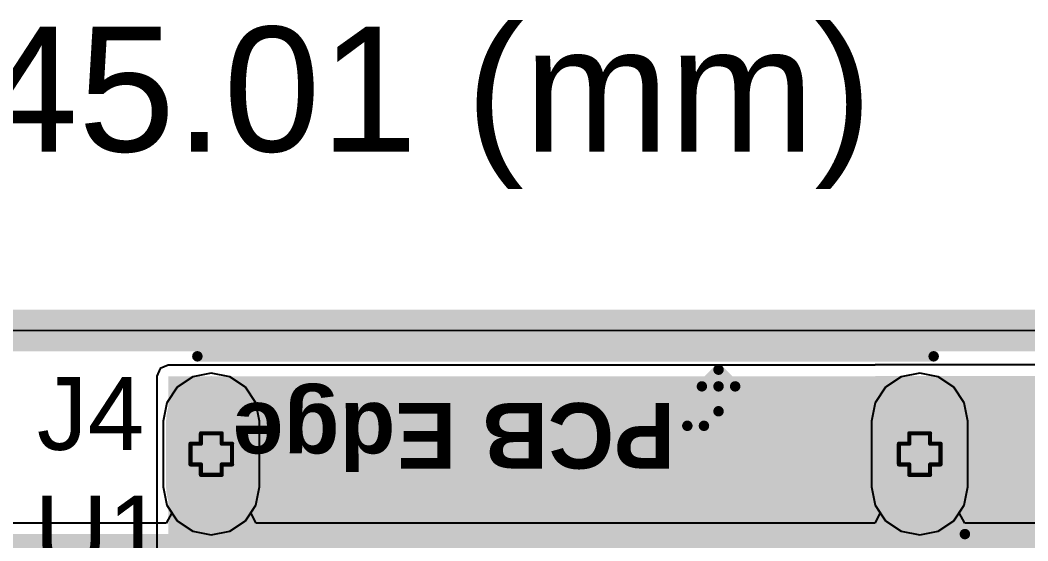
# Model space of a CAD drawing. Header units: inches. Extents: x -4 to 389, y 0 to 108.
# Drawn here: x 15.85 to 28.15, y 47.36 to 53.73 of the extents above; entities that cross this region are included whole.
import ezdxf

# ---------------------------------------------------------------- set-up
doc = ezdxf.new("R2010")
doc.units = ezdxf.units.IN
for name, color, linetype in [('Board Outline', 76, 'Continuous'), ('Bottom Layer', 5, 'Continuous'), ('Bottom Solder', 6, 'Continuous'), ('Dimension', 6, 'Continuous'), ('Drill Drawing', 1, 'Continuous'), ('Multi-Layer', 9, 'Continuous'), ('Pad Holes', 156, 'Continuous'), ('Signal_1', 16, 'Continuous'), ('Signal_2', 76, 'Continuous'), ('Top Layer', 1, 'Continuous'), ('Top Overlay', 2, 'Continuous'), ('Top Solder', 216, 'Continuous')]:
    doc.layers.add(name, color=color, linetype=linetype)
doc.styles.add('Arial', font='', dxfattribs={"height": 0.2})
doc.styles.add('Arial_Bold', font='', dxfattribs={"height": 0.2})
doc.styles.get('Arial').set_extended_font_data('Arial')
doc.styles.get('Arial_Bold').set_extended_font_data('Arial', bold=True)

msp = doc.modelspace()

# ---------------------------------------------------------------- hatches: boundary and pattern name
at = {"layer": 'Bottom Layer'}
h = msp.add_hatch(color=5, dxfattribs=at)
edge = h.paths.add_edge_path()
edge.add_arc((18.179, 48.825), 0.45, 0, 180)
edge.add_line((17.729, 48.825), (17.729, 48.025))
edge.add_arc((18.179, 48.025), 0.45, 180, 360)
edge.add_line((18.629, 48.025), (18.629, 48.825))
h = msp.add_hatch(color=5, dxfattribs=at)
edge = h.paths.add_edge_path()
edge.add_arc((26.829, 48.825), 0.45, 0, 180)
edge.add_line((26.379, 48.825), (26.379, 48.025))
edge.add_arc((26.829, 48.025), 0.45, 180, 360)
edge.add_line((27.279, 48.025), (27.279, 48.825))
at = {"layer": 'Bottom Solder'}
h = msp.add_hatch(color=6, dxfattribs=at)
edge = h.paths.add_edge_path()
edge.add_arc((18.179, 48.825), 0.552, 0, 180)
edge.add_line((17.628, 48.825), (17.628, 48.025))
edge.add_arc((18.179, 48.025), 0.552, 180, 360)
edge.add_line((18.731, 48.025), (18.731, 48.825))
h = msp.add_hatch(color=6, dxfattribs=at)
edge = h.paths.add_edge_path()
edge.add_arc((26.829, 48.825), 0.552, 0, 180)
edge.add_line((26.278, 48.825), (26.278, 48.025))
edge.add_arc((26.829, 48.025), 0.552, 180, 360)
edge.add_line((27.381, 48.025), (27.381, 48.825))
at = {"layer": 'Multi-Layer'}
h = msp.add_hatch(color=9, dxfattribs=at)
edge = h.paths.add_edge_path()
edge.add_arc((18.179, 48.825), 0.45, 0, 180)
edge.add_line((17.729, 48.825), (17.729, 48.025))
edge.add_arc((18.179, 48.025), 0.45, 180, 360)
edge.add_line((18.629, 48.025), (18.629, 48.825))
h = msp.add_hatch(color=9, dxfattribs=at)
edge = h.paths.add_edge_path()
edge.add_arc((26.829, 48.825), 0.45, 0, 180)
edge.add_line((26.379, 48.825), (26.379, 48.025))
edge.add_arc((26.829, 48.025), 0.45, 180, 360)
edge.add_line((27.279, 48.025), (27.279, 48.825))
at = {"layer": 'Pad Holes'}
h = msp.add_hatch(color=7, dxfattribs=at)
edge = h.paths.add_edge_path()
edge.add_arc((18.179, 48.825), 0.3, 0, 180)
edge.add_line((17.879, 48.825), (17.879, 48.025))
edge.add_arc((18.179, 48.025), 0.3, 180, 360)
edge.add_line((18.479, 48.025), (18.479, 48.825))
h = msp.add_hatch(color=7, dxfattribs=at)
edge = h.paths.add_edge_path()
edge.add_arc((26.829, 48.825), 0.3, 0, 180)
edge.add_line((26.529, 48.825), (26.529, 48.025))
edge.add_arc((26.829, 48.025), 0.3, 180, 360)
edge.add_line((27.129, 48.025), (27.129, 48.825))
at = {"layer": 'Signal_1'}
h = msp.add_hatch(color=16, dxfattribs=at)
edge = h.paths.add_edge_path()
edge.add_arc((18.179, 48.825), 0.45, 0, 180)
edge.add_line((17.729, 48.825), (17.729, 48.025))
edge.add_arc((18.179, 48.025), 0.45, 180, 360)
edge.add_line((18.629, 48.025), (18.629, 48.825))
h = msp.add_hatch(color=16, dxfattribs=at)
edge = h.paths.add_edge_path()
edge.add_arc((26.829, 48.825), 0.45, 0, 180)
edge.add_line((26.379, 48.825), (26.379, 48.025))
edge.add_arc((26.829, 48.025), 0.45, 180, 360)
edge.add_line((27.279, 48.025), (27.279, 48.825))
at = {"layer": 'Signal_2'}
h = msp.add_hatch(color=76, dxfattribs=at)
edge = h.paths.add_edge_path()
edge.add_arc((18.179, 48.825), 0.45, 0, 180)
edge.add_line((17.729, 48.825), (17.729, 48.025))
edge.add_arc((18.179, 48.025), 0.45, 180, 360)
edge.add_line((18.629, 48.025), (18.629, 48.825))
h = msp.add_hatch(color=76, dxfattribs=at)
edge = h.paths.add_edge_path()
edge.add_arc((26.829, 48.825), 0.45, 0, 180)
edge.add_line((26.379, 48.825), (26.379, 48.025))
edge.add_arc((26.829, 48.025), 0.45, 180, 360)
edge.add_line((27.279, 48.025), (27.279, 48.825))
at = {"layer": 'Top Layer'}
for points in [[(27.381, 47.269), (27.381, 49.375), (17.653, 49.375), (17.653, 47.269)], [(26.289, 43.231), (29.185, 43.231), (29.185, 49.378), (26.289, 49.378)], [(18.745, 48.199), (17.653, 48.199), (17.653, 43.231), (18.745, 43.231)]]:
    msp.add_hatch(color=1, dxfattribs=at).paths.add_polyline_path(points)
h = msp.add_hatch(color=1, dxfattribs=at)
edge = h.paths.add_edge_path()
edge.add_arc((18.179, 48.825), 0.45, 0, 180)
edge.add_line((17.729, 48.825), (17.729, 48.025))
edge.add_arc((18.179, 48.025), 0.45, 180, 360)
edge.add_line((18.629, 48.025), (18.629, 48.825))
h = msp.add_hatch(color=1, dxfattribs=at)
edge = h.paths.add_edge_path()
edge.add_arc((26.829, 48.825), 0.45, 0, 180)
edge.add_line((26.379, 48.825), (26.379, 48.025))
edge.add_arc((26.829, 48.025), 0.45, 180, 360)
edge.add_line((27.279, 48.025), (27.279, 48.825))
at = {"layer": 'Top Solder'}
h = msp.add_hatch(color=216, dxfattribs=at)
edge = h.paths.add_edge_path()
edge.add_arc((18.179, 48.825), 0.552, 0, 180)
edge.add_line((17.628, 48.825), (17.628, 48.025))
edge.add_arc((18.179, 48.025), 0.552, 180, 360)
edge.add_line((18.731, 48.025), (18.731, 48.825))
h = msp.add_hatch(color=216, dxfattribs=at)
edge = h.paths.add_edge_path()
edge.add_arc((26.829, 48.825), 0.552, 0, 180)
edge.add_line((26.278, 48.825), (26.278, 48.025))
edge.add_arc((26.829, 48.025), 0.552, 180, 360)
edge.add_line((27.381, 48.025), (27.381, 48.825))
msp.add_hatch(color=216, dxfattribs=at).paths.add_polyline_path([(29.108, 45.466), (27.381, 45.466), (27.381, 47.447), (29.108, 47.447)])

# ---------------------------------------------------------------- linework, layer by layer
at = {"layer": 'Board Outline'}
msp.add_lwpolyline([(0, 49.936, 0.508, 0.508, 0), (45.009, 49.936, 0.508, 0.508, 0)], format="xyseb", dxfattribs=at)
at = {"layer": 'Bottom Layer'}
for p, q in [((0.09, 49.942), (45.009, 49.93)), ((17.954, 49.369), (17.763, 49.241)), ((18.179, 49.414), (17.954, 49.369)), ((18.405, 49.369), (18.179, 49.414)), ((18.595, 49.241), (18.405, 49.369)), ((26.604, 49.369), (26.413, 49.241)), ((26.829, 49.414), (26.604, 49.369)), ((27.055, 49.369), (26.829, 49.414)), ((27.245, 49.241), (27.055, 49.369)), ((17.763, 49.241), (17.636, 49.05)), ((18.723, 49.05), (18.595, 49.241)), ((26.413, 49.241), (26.286, 49.05)), ((27.373, 49.05), (27.245, 49.241)), ((17.636, 49.05), (17.591, 48.825)), ((18.768, 48.825), (18.723, 49.05)), ((26.286, 49.05), (26.241, 48.825)), ((27.418, 48.825), (27.373, 49.05)), ((17.591, 48.825), (17.591, 48.025)), ((18.768, 48.025), (18.768, 48.825)), ((26.241, 48.825), (26.241, 48.025)), ((27.418, 48.025), (27.418, 48.825)), ((17.591, 48.025), (17.636, 47.8)), ((18.723, 47.8), (18.768, 48.025)), ((26.241, 48.025), (26.286, 47.8)), ((27.373, 47.8), (27.418, 48.025)), ((17.636, 47.8), (17.698, 47.707)), ((18.661, 47.707), (18.723, 47.8)), ((26.286, 47.8), (26.348, 47.707)), ((27.311, 47.707), (27.373, 47.8)), ((17.698, 47.707), (17.63, 47.58)), ((18.729, 47.58), (18.661, 47.707)), ((26.348, 47.707), (26.28, 47.58)), ((27.379, 47.58), (27.311, 47.707)), ((17.63, 47.58), (12.676, 47.58)), ((26.28, 47.58), (18.729, 47.58)), ((32.633, 47.58), (27.379, 47.58))]:
    msp.add_line(p, q, dxfattribs=at)
msp.add_lwpolyline([(12.676, 47.321, 0.254, 0.254, 0), (32.74, 47.321, 0.254, 0.254, 0)], format="xyseb", dxfattribs=at)
at = {"layer": 'Drill Drawing'}
for points in [[(18.052, 48.552, 0.0508, 0.0508, 0), (18.052, 48.679, 0.0508, 0.0508, 0)], [(18.052, 48.679, 0.0508, 0.0508, 0), (18.306, 48.679, 0.0508, 0.0508, 0)], [(18.306, 48.552, 0.0508, 0.0508, 0), (18.306, 48.679, 0.0508, 0.0508, 0)], [(26.702, 48.552, 0.0508, 0.0508, 0), (26.702, 48.679, 0.0508, 0.0508, 0)], [(26.702, 48.679, 0.0508, 0.0508, 0), (26.956, 48.679, 0.0508, 0.0508, 0)], [(26.956, 48.552, 0.0508, 0.0508, 0), (26.956, 48.679, 0.0508, 0.0508, 0)], [(17.925, 48.298, 0.0508, 0.0508, 0), (17.925, 48.552, 0.0508, 0.0508, 0)], [(17.925, 48.552, 0.0508, 0.0508, 0), (18.052, 48.552, 0.0508, 0.0508, 0)], [(18.306, 48.552, 0.0508, 0.0508, 0), (18.433, 48.552, 0.0508, 0.0508, 0)], [(18.433, 48.298, 0.0508, 0.0508, 0), (18.433, 48.552, 0.0508, 0.0508, 0)], [(26.575, 48.298, 0.0508, 0.0508, 0), (26.575, 48.552, 0.0508, 0.0508, 0)], [(26.575, 48.552, 0.0508, 0.0508, 0), (26.702, 48.552, 0.0508, 0.0508, 0)], [(26.956, 48.552, 0.0508, 0.0508, 0), (27.083, 48.552, 0.0508, 0.0508, 0)], [(27.083, 48.298, 0.0508, 0.0508, 0), (27.083, 48.552, 0.0508, 0.0508, 0)], [(17.925, 48.298, 0.0508, 0.0508, 0), (18.052, 48.298, 0.0508, 0.0508, 0)], [(18.052, 48.171, 0.0508, 0.0508, 0), (18.052, 48.298, 0.0508, 0.0508, 0)], [(18.306, 48.298, 0.0508, 0.0508, 0), (18.433, 48.298, 0.0508, 0.0508, 0)], [(18.306, 48.171, 0.0508, 0.0508, 0), (18.306, 48.298, 0.0508, 0.0508, 0)], [(26.575, 48.298, 0.0508, 0.0508, 0), (26.702, 48.298, 0.0508, 0.0508, 0)], [(26.702, 48.171, 0.0508, 0.0508, 0), (26.702, 48.298, 0.0508, 0.0508, 0)], [(26.956, 48.298, 0.0508, 0.0508, 0), (27.083, 48.298, 0.0508, 0.0508, 0)], [(26.956, 48.171, 0.0508, 0.0508, 0), (26.956, 48.298, 0.0508, 0.0508, 0)], [(18.052, 48.171, 0.0508, 0.0508, 0), (18.306, 48.171, 0.0508, 0.0508, 0)], [(26.702, 48.171, 0.0508, 0.0508, 0), (26.956, 48.171, 0.0508, 0.0508, 0)]]:
    msp.add_lwpolyline(points, format="xyseb", dxfattribs=at)
for points in [[(18.04, 48.679, 0.0254, 0.0254, 1), (18.065, 48.679, 0.0254, 0.0254, 1)], [(18.04, 48.679, 0.0254, 0.0254, 1), (18.065, 48.679, 0.0254, 0.0254, 1)], [(18.294, 48.679, 0.0254, 0.0254, 1), (18.319, 48.679, 0.0254, 0.0254, 1)], [(18.294, 48.679, 0.0254, 0.0254, 1), (18.319, 48.679, 0.0254, 0.0254, 1)], [(26.69, 48.679, 0.0254, 0.0254, 1), (26.715, 48.679, 0.0254, 0.0254, 1)], [(26.69, 48.679, 0.0254, 0.0254, 1), (26.715, 48.679, 0.0254, 0.0254, 1)], [(26.944, 48.679, 0.0254, 0.0254, 1), (26.969, 48.679, 0.0254, 0.0254, 1)], [(26.944, 48.679, 0.0254, 0.0254, 1), (26.969, 48.679, 0.0254, 0.0254, 1)], [(17.913, 48.552, 0.0254, 0.0254, 1), (17.938, 48.552, 0.0254, 0.0254, 1)], [(17.913, 48.552, 0.0254, 0.0254, 1), (17.938, 48.552, 0.0254, 0.0254, 1)], [(18.04, 48.552, 0.0254, 0.0254, 1), (18.065, 48.552, 0.0254, 0.0254, 1)], [(18.04, 48.552, 0.0254, 0.0254, 1), (18.065, 48.552, 0.0254, 0.0254, 1)], [(18.294, 48.552, 0.0254, 0.0254, 1), (18.319, 48.552, 0.0254, 0.0254, 1)], [(18.294, 48.552, 0.0254, 0.0254, 1), (18.319, 48.552, 0.0254, 0.0254, 1)], [(18.421, 48.552, 0.0254, 0.0254, 1), (18.446, 48.552, 0.0254, 0.0254, 1)], [(18.421, 48.552, 0.0254, 0.0254, 1), (18.446, 48.552, 0.0254, 0.0254, 1)], [(26.563, 48.552, 0.0254, 0.0254, 1), (26.588, 48.552, 0.0254, 0.0254, 1)], [(26.563, 48.552, 0.0254, 0.0254, 1), (26.588, 48.552, 0.0254, 0.0254, 1)], [(26.69, 48.552, 0.0254, 0.0254, 1), (26.715, 48.552, 0.0254, 0.0254, 1)], [(26.69, 48.552, 0.0254, 0.0254, 1), (26.715, 48.552, 0.0254, 0.0254, 1)], [(26.944, 48.552, 0.0254, 0.0254, 1), (26.969, 48.552, 0.0254, 0.0254, 1)], [(26.944, 48.552, 0.0254, 0.0254, 1), (26.969, 48.552, 0.0254, 0.0254, 1)], [(27.071, 48.552, 0.0254, 0.0254, 1), (27.096, 48.552, 0.0254, 0.0254, 1)], [(27.071, 48.552, 0.0254, 0.0254, 1), (27.096, 48.552, 0.0254, 0.0254, 1)], [(17.913, 48.298, 0.0254, 0.0254, 1), (17.938, 48.298, 0.0254, 0.0254, 1)], [(17.913, 48.298, 0.0254, 0.0254, 1), (17.938, 48.298, 0.0254, 0.0254, 1)], [(18.04, 48.298, 0.0254, 0.0254, 1), (18.065, 48.298, 0.0254, 0.0254, 1)], [(18.04, 48.298, 0.0254, 0.0254, 1), (18.065, 48.298, 0.0254, 0.0254, 1)], [(18.294, 48.298, 0.0254, 0.0254, 1), (18.319, 48.298, 0.0254, 0.0254, 1)], [(18.294, 48.298, 0.0254, 0.0254, 1), (18.319, 48.298, 0.0254, 0.0254, 1)], [(18.421, 48.298, 0.0254, 0.0254, 1), (18.446, 48.298, 0.0254, 0.0254, 1)], [(18.421, 48.298, 0.0254, 0.0254, 1), (18.446, 48.298, 0.0254, 0.0254, 1)], [(26.563, 48.298, 0.0254, 0.0254, 1), (26.588, 48.298, 0.0254, 0.0254, 1)], [(26.563, 48.298, 0.0254, 0.0254, 1), (26.588, 48.298, 0.0254, 0.0254, 1)], [(26.69, 48.298, 0.0254, 0.0254, 1), (26.715, 48.298, 0.0254, 0.0254, 1)], [(26.69, 48.298, 0.0254, 0.0254, 1), (26.715, 48.298, 0.0254, 0.0254, 1)], [(26.944, 48.298, 0.0254, 0.0254, 1), (26.969, 48.298, 0.0254, 0.0254, 1)], [(26.944, 48.298, 0.0254, 0.0254, 1), (26.969, 48.298, 0.0254, 0.0254, 1)], [(27.071, 48.298, 0.0254, 0.0254, 1), (27.096, 48.298, 0.0254, 0.0254, 1)], [(27.071, 48.298, 0.0254, 0.0254, 1), (27.096, 48.298, 0.0254, 0.0254, 1)], [(18.04, 48.171, 0.0254, 0.0254, 1), (18.065, 48.171, 0.0254, 0.0254, 1)], [(18.04, 48.171, 0.0254, 0.0254, 1), (18.065, 48.171, 0.0254, 0.0254, 1)], [(18.294, 48.171, 0.0254, 0.0254, 1), (18.319, 48.171, 0.0254, 0.0254, 1)], [(18.294, 48.171, 0.0254, 0.0254, 1), (18.319, 48.171, 0.0254, 0.0254, 1)], [(26.69, 48.171, 0.0254, 0.0254, 1), (26.715, 48.171, 0.0254, 0.0254, 1)], [(26.69, 48.171, 0.0254, 0.0254, 1), (26.715, 48.171, 0.0254, 0.0254, 1)], [(26.944, 48.171, 0.0254, 0.0254, 1), (26.969, 48.171, 0.0254, 0.0254, 1)], [(26.944, 48.171, 0.0254, 0.0254, 1), (26.969, 48.171, 0.0254, 0.0254, 1)]]:
    msp.add_lwpolyline(points, format="xyseb", close=True, dxfattribs=at)
at = {"layer": 'Signal_1'}
for p, q in [((0.09, 49.942), (45.009, 49.93)), ((17.954, 49.369), (17.763, 49.241)), ((18.179, 49.414), (17.954, 49.369)), ((18.405, 49.369), (18.179, 49.414)), ((18.595, 49.241), (18.405, 49.369)), ((26.604, 49.369), (26.413, 49.241)), ((26.829, 49.414), (26.604, 49.369)), ((27.055, 49.369), (26.829, 49.414)), ((27.245, 49.241), (27.055, 49.369)), ((17.763, 49.241), (17.636, 49.05)), ((18.723, 49.05), (18.595, 49.241)), ((26.413, 49.241), (26.286, 49.05)), ((27.373, 49.05), (27.245, 49.241)), ((17.636, 49.05), (17.591, 48.825)), ((18.768, 48.825), (18.723, 49.05)), ((26.286, 49.05), (26.241, 48.825)), ((27.418, 48.825), (27.373, 49.05)), ((17.591, 48.825), (17.591, 48.025)), ((18.768, 48.025), (18.768, 48.825)), ((26.241, 48.825), (26.241, 48.025)), ((27.418, 48.025), (27.418, 48.825)), ((17.591, 48.025), (17.636, 47.8)), ((18.723, 47.8), (18.768, 48.025)), ((26.241, 48.025), (26.286, 47.8)), ((27.373, 47.8), (27.418, 48.025)), ((17.636, 47.8), (17.763, 47.609)), ((18.595, 47.609), (18.723, 47.8)), ((26.286, 47.8), (26.413, 47.609)), ((27.245, 47.609), (27.373, 47.8)), ((17.763, 47.609), (17.954, 47.482)), ((18.405, 47.482), (18.595, 47.609)), ((26.413, 47.609), (26.604, 47.482)), ((27.055, 47.482), (27.245, 47.609)), ((17.954, 47.482), (18.179, 47.437)), ((18.179, 47.437), (18.405, 47.482)), ((26.604, 47.482), (26.829, 47.437)), ((26.829, 47.437), (27.055, 47.482))]:
    msp.add_line(p, q, dxfattribs=at)
at = {"layer": 'Signal_2'}
for p, q in [((0.09, 49.942), (45.009, 49.93)), ((17.954, 49.369), (17.763, 49.241)), ((18.179, 49.414), (17.954, 49.369)), ((18.405, 49.369), (18.179, 49.414)), ((18.595, 49.241), (18.405, 49.369)), ((26.604, 49.369), (26.413, 49.241)), ((26.829, 49.414), (26.604, 49.369)), ((27.055, 49.369), (26.829, 49.414)), ((27.245, 49.241), (27.055, 49.369)), ((17.763, 49.241), (17.636, 49.05)), ((18.723, 49.05), (18.595, 49.241)), ((26.413, 49.241), (26.286, 49.05)), ((27.373, 49.05), (27.245, 49.241)), ((17.636, 49.05), (17.591, 48.825)), ((18.768, 48.825), (18.723, 49.05)), ((26.286, 49.05), (26.241, 48.825)), ((27.418, 48.825), (27.373, 49.05)), ((17.591, 48.825), (17.591, 48.025)), ((18.768, 48.025), (18.768, 48.825)), ((26.241, 48.825), (26.241, 48.025)), ((27.418, 48.025), (27.418, 48.825)), ((17.591, 48.025), (17.636, 47.8)), ((18.723, 47.8), (18.768, 48.025)), ((26.241, 48.025), (26.286, 47.8)), ((27.373, 47.8), (27.418, 48.025)), ((17.636, 47.8), (17.763, 47.609)), ((18.595, 47.609), (18.723, 47.8)), ((26.286, 47.8), (26.413, 47.609)), ((27.245, 47.609), (27.373, 47.8)), ((17.763, 47.609), (17.954, 47.482)), ((18.405, 47.482), (18.595, 47.609)), ((26.413, 47.609), (26.604, 47.482)), ((27.055, 47.482), (27.245, 47.609)), ((17.954, 47.482), (18.179, 47.437)), ((18.179, 47.437), (18.405, 47.482)), ((26.604, 47.482), (26.829, 47.437)), ((26.829, 47.437), (27.055, 47.482))]:
    msp.add_line(p, q, dxfattribs=at)
at = {"layer": 'Top Layer'}
for p, q in [((0.09, 49.942), (45.009, 49.93)), ((17.556, 49.472), (17.516, 49.375)), ((17.653, 49.513), (17.556, 49.472)), ((26.283, 49.513), (17.653, 49.513)), ((26.289, 49.515), (26.283, 49.513)), ((29.185, 49.515), (26.289, 49.515)), ((17.516, 49.375), (17.516, 48.199)), ((17.516, 48.199), (17.516, 47.269))]:
    msp.add_line(p, q, dxfattribs=at)
for points in [[(18.085, 48.514, 0.635, 0.635, 0), (18.179, 48.419, 0.635, 0.635, 0)], [(18.179, 48.425, 0.635, 0.635, 0), (26.829, 48.425, 0.635, 0.635, 0)], [(18.179, 44.245, 0.635, 0.635, 0), (18.179, 48.419, 0.635, 0.635, 0)], [(26.829, 48.306, 0.635, 0.635, 0), (26.829, 48.425, 0.635, 0.635, 0)], [(26.829, 44.245, 0.635, 0.635, 0), (26.829, 48.306, 0.635, 0.635, 0)], [(26.829, 48.306, 0.635, 0.635, 0), (26.952, 48.184, 0.635, 0.635, 0)], [(26.952, 48.184, 0.635, 0.635, 0), (28.778, 48.184, 0.635, 0.635, 0)]]:
    msp.add_lwpolyline(points, format="xyseb", dxfattribs=at)
for points in [[(17.926, 48.514, 0.318, 0.318, 1), (18.244, 48.514, 0.318, 0.318, 1)], [(18.021, 48.425, 0.318, 0.318, 1), (18.338, 48.425, 0.318, 0.318, 1)], [(18.021, 48.419, 0.318, 0.318, 1), (18.338, 48.419, 0.318, 0.318, 1)], [(18.021, 48.419, 0.318, 0.318, 1), (18.338, 48.419, 0.318, 0.318, 1)], [(26.671, 48.425, 0.318, 0.318, 1), (26.988, 48.425, 0.318, 0.318, 1)], [(26.671, 48.425, 0.318, 0.318, 1), (26.988, 48.425, 0.318, 0.318, 1)], [(26.671, 48.306, 0.318, 0.318, 1), (26.988, 48.306, 0.318, 0.318, 1)], [(26.671, 48.306, 0.318, 0.318, 1), (26.988, 48.306, 0.318, 0.318, 1)], [(26.671, 48.306, 0.318, 0.318, 1), (26.988, 48.306, 0.318, 0.318, 1)], [(26.793, 48.184, 0.318, 0.318, 1), (27.111, 48.184, 0.318, 0.318, 1)], [(26.793, 48.184, 0.318, 0.318, 1), (27.111, 48.184, 0.318, 0.318, 1)]]:
    msp.add_lwpolyline(points, format="xyseb", close=True, dxfattribs=at)
at = {"layer": 'Top Overlay'}
for points in [[(18.009, 49.619, 0.127, 0.127, 0), (27, 49.619, 0.127, 0.127, 0)], [(24.17, 49.252, 0.127, 0.127, 0), (24.373, 49.456, 0.127, 0.127, 0)], [(24.373, 49.456, 0.127, 0.127, 0), (24.576, 49.252, 0.127, 0.127, 0)], [(24.17, 49.252, 0.127, 0.127, 0), (24.373, 49.252, 0.127, 0.127, 0)], [(24.373, 49.252, 0.127, 0.127, 0), (24.576, 49.252, 0.127, 0.127, 0)], [(24.373, 48.948, 0.127, 0.127, 0), (24.373, 49.252, 0.127, 0.127, 0)], [(24.195, 48.77, 0.127, 0.127, 0), (24.373, 48.948, 0.127, 0.127, 0)], [(23.992, 48.77, 0.127, 0.127, 0), (24.195, 48.77, 0.127, 0.127, 0)], [(27.381, 45.466, 0.127, 0.127, 0), (27.381, 47.447, 0.127, 0.127, 0)], [(27.381, 47.447, 0.127, 0.127, 0), (28.905, 47.447, 0.127, 0.127, 0)]]:
    msp.add_lwpolyline(points, format="xyseb", dxfattribs=at)
for points in [[(17.977, 49.619, 0.0635, 0.0635, 1), (18.041, 49.619, 0.0635, 0.0635, 1)], [(26.968, 49.619, 0.0635, 0.0635, 1), (27.032, 49.619, 0.0635, 0.0635, 1)], [(24.341, 49.456, 0.0635, 0.0635, 1), (24.405, 49.456, 0.0635, 0.0635, 1)], [(24.341, 49.456, 0.0635, 0.0635, 1), (24.405, 49.456, 0.0635, 0.0635, 1)], [(24.138, 49.252, 0.0635, 0.0635, 1), (24.201, 49.252, 0.0635, 0.0635, 1)], [(24.138, 49.252, 0.0635, 0.0635, 1), (24.201, 49.252, 0.0635, 0.0635, 1)], [(24.341, 49.252, 0.0635, 0.0635, 1), (24.405, 49.252, 0.0635, 0.0635, 1)], [(24.341, 49.252, 0.0635, 0.0635, 1), (24.405, 49.252, 0.0635, 0.0635, 1)], [(24.341, 49.252, 0.0635, 0.0635, 1), (24.405, 49.252, 0.0635, 0.0635, 1)], [(24.544, 49.252, 0.0635, 0.0635, 1), (24.608, 49.252, 0.0635, 0.0635, 1)], [(24.544, 49.252, 0.0635, 0.0635, 1), (24.608, 49.252, 0.0635, 0.0635, 1)], [(24.341, 48.948, 0.0635, 0.0635, 1), (24.405, 48.948, 0.0635, 0.0635, 1)], [(24.341, 48.948, 0.0635, 0.0635, 1), (24.405, 48.948, 0.0635, 0.0635, 1)], [(23.96, 48.77, 0.0635, 0.0635, 1), (24.024, 48.77, 0.0635, 0.0635, 1)], [(24.163, 48.77, 0.0635, 0.0635, 1), (24.227, 48.77, 0.0635, 0.0635, 1)], [(24.163, 48.77, 0.0635, 0.0635, 1), (24.227, 48.77, 0.0635, 0.0635, 1)], [(27.349, 47.447, 0.0635, 0.0635, 1), (27.413, 47.447, 0.0635, 0.0635, 1)], [(27.349, 47.447, 0.0635, 0.0635, 1), (27.413, 47.447, 0.0635, 0.0635, 1)]]:
    msp.add_lwpolyline(points, format="xyseb", close=True, dxfattribs=at)

# ---------------------------------------------------------------- texts
at = {"layer": 'Dimension', "style": 'Arial'}
msp.add_text('45.01 (mm)', height=1.524, dxfattribs=at).set_placement((15.369, 52.121))
at = {"layer": 'Top Overlay', "style": 'Arial'}
for s, p in [('J4', (16.049, 48.476)), ('U1', (16.019, 47.028))]:
    msp.add_text(s, height=0.889, dxfattribs=at).set_placement(p)
at = {"layer": 'Top Overlay', "style": 'Arial_Bold'}
msp.add_text('PCB Edge', height=0.8, rotation=180, dxfattribs=at).set_placement((23.843, 49.048))

doc.saveas('drawing.dxf')
